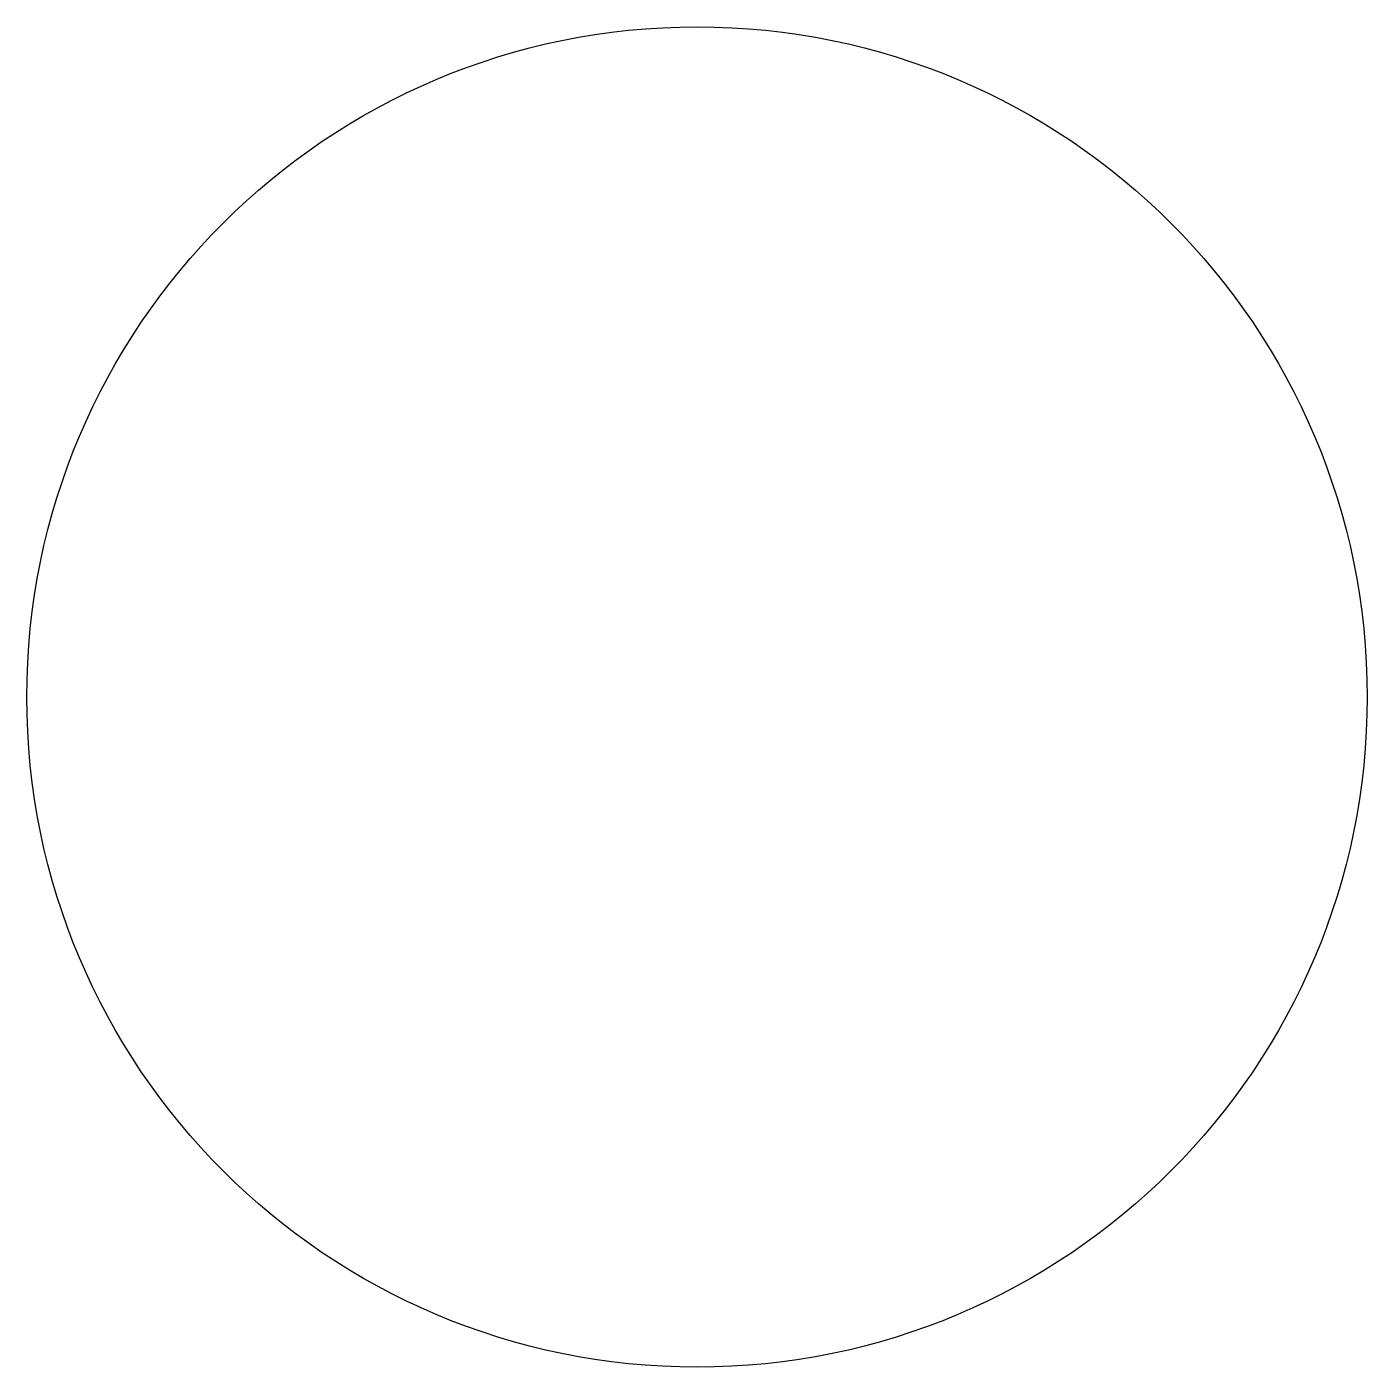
# Model space of a CAD drawing. Header units: metres. Extents: x -21618.3 to -21601.8, y -12399.2 to -12382.7.
import ezdxf

# ---------------------------------------------------------------- set-up
doc = ezdxf.new("R2010")
doc.units = ezdxf.units.M

msp = doc.modelspace()

# ---------------------------------------------------------------- linework, layer by layer
msp.add_circle((-21610.05, -12390.93), 8.26)

doc.saveas('drawing.dxf')
